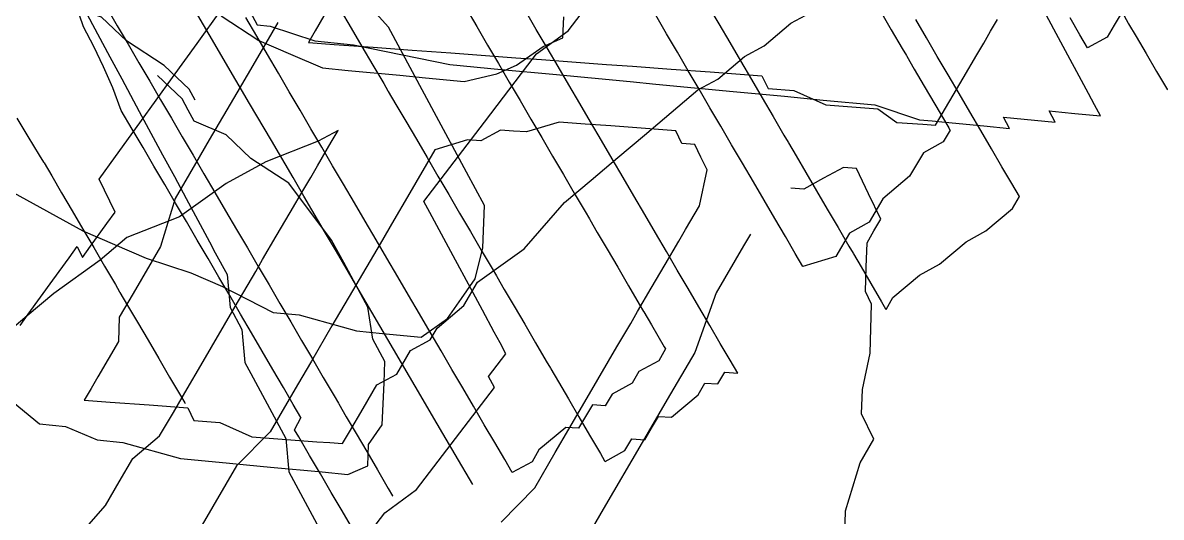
# Model space of a CAD drawing. Extents: x 360 to 742, y 109 to 616.
# Drawn here: x 569.8 to 641.1, y 181.8 to 212.7 of the extents above; entities that cross this region are included whole.
import ezdxf

# ---------------------------------------------------------------- set-up
doc = ezdxf.new("R2010")
doc.units = 0

msp = doc.modelspace()

# ---------------------------------------------------------------- linework, layer by layer
at = {"layer": '1', "color": 252}
for points in [[(597.93, 183.81, 133.535), (596.835, 185.674, 135.253), (595.502, 187.951, 137.347), (594.826, 189.107, 138.409), (593.467, 191.423, 140.54), (592.108, 193.738, 142.674), (590.754, 196.053, 144.805), (589.392, 198.372, 146.935), (588.715, 199.526, 148.002), (587.355, 201.843, 150.133), (586.677, 203.002, 151.2), (585.319, 205.32, 153.335), (583.96, 207.636, 155.465), (582.601, 209.953, 157.597), (581.924, 211.112, 158.663), (580.565, 213.424, 160.794), (579.206, 215.745, 162.925), (577.849, 218.06, 165.062), (576.491, 220.376, 167.195), (575.132, 222.692, 169.325), (573.772, 225.011, 171.456), (572.415, 227.329, 173.59), (571.056, 229.644, 175.72), (569.697, 231.96, 177.851)], [(569.151, 202.079, 15.638), (573.506, 199.678, 16.157), (575.495, 198.826, 16.718), (577.484, 197.974, 17.278), (580.281, 197.045, 18.429), (582.268, 196.197, 18.991), (585.441, 194.569, 19.53), (587.054, 194.416, 20.703), (590.659, 193.41, 22.437), (592.271, 193.254, 23.611), (594.694, 193.027, 25.369), (596.359, 194.191, 28.346), (597.22, 195.433, 30.738), (598.082, 196.676, 33.127), (598.564, 198.615, 36.129), (598.674, 201.253, 39.738), (597.543, 203.346, 41.567), (595.662, 206.834, 44.612), (594.911, 208.231, 45.832), (594.16, 209.625, 47.052), (592.652, 212.417, 49.491), (590.718, 214.586, 50.734), (588.404, 217.455, 52.586), (586.791, 217.609, 51.412)], [(580.544, 207.851, 58.73), (580.168, 208.548, 59.34), (578.61, 210.02, 59.974), (576.244, 211.57, 60.019), (574.687, 213.041, 60.651), (571.889, 213.971, 59.506), (568.718, 215.595, 58.965)], [(573.381, 213.953, 62.922), (574.114, 212.592, 61.654), (575.212, 210.551, 59.748), (575.946, 209.189, 58.479), (577.043, 207.149, 56.576), (577.776, 205.789, 55.307), (578.509, 204.428, 54.039), (579.245, 203.066, 52.769), (579.977, 201.706, 51.5), (580.711, 200.344, 50.229), (581.445, 198.984, 48.961), (581.81, 198.301, 48.327), (582.544, 196.942, 47.057), (582.734, 194.871, 46.238), (583.467, 193.509, 44.967), (583.658, 191.439, 44.147), (584.026, 190.757, 43.513), (584.759, 189.398, 42.242), (585.493, 188.037, 40.976), (586.226, 186.673, 39.705), (586.417, 184.602, 38.884), (587.148, 183.243, 37.615), (587.882, 181.882, 36.346), (588.614, 180.522, 35.078)], [(583.69, 213.954, -26.715), (584.441, 212.559, -27.932), (584.441, 212.559, -27.932), (585.25, 212.481, -27.346), (585.25, 212.481, -27.346), (588.049, 211.553, -26.198), (590.466, 211.321, -24.439), (596.488, 210.087, -20.95), (599.718, 209.778, -18.605), (602.941, 209.473, -16.257), (605.365, 209.24, -14.502), (607.784, 209.009, -12.743), (609.397, 208.86, -11.57), (611.818, 208.628, -9.813), (614.236, 208.397, -8.055), (615.849, 208.243, -6.881), (617.462, 208.091, -5.711), (619.882, 207.859, -3.954), (623.111, 207.551, -1.608), (625.908, 206.623, -0.458), (626.715, 206.547, 0.127), (627.521, 206.468, 0.71), (629.94, 206.24, 2.472), (631.554, 206.085, 3.643), (631.554, 206.085, 3.643), (631.554, 206.085, 3.643), (631.554, 206.085, 3.643), (631.179, 206.784, 4.254), (634.404, 206.476, 6.596), (634.027, 207.174, 7.206), (634.027, 207.174, 7.206), (634.834, 207.097, 7.792), (634.834, 207.097, 7.792), (635.641, 207.02, 8.379), (637.254, 206.867, 9.549), (637.254, 206.867, 9.549), (636.88, 207.563, 10.16), (636.88, 207.563, 10.16), (636.88, 207.563, 10.16), (636.504, 208.26, 10.766), (636.504, 208.26, 10.766), (634.619, 211.749, 13.814), (633.868, 213.148, 15.036)], [(591.341, 180.612, 31.827), (592.425, 182.033, 30.93), (594.417, 183.484, 28.947), (594.959, 184.194, 28.499), (596.043, 185.615, 27.6), (597.667, 187.748, 26.253), (599.293, 189.879, 24.909), (599.293, 189.879, 24.909), (598.926, 190.559, 25.542), (598.926, 190.559, 25.542), (598.926, 190.559, 25.542), (598.926, 190.559, 25.542), (600.01, 191.983, 24.643), (599.646, 192.659, 25.278), (599.646, 192.659, 25.278), (599.277, 193.342, 25.912), (598.544, 194.704, 27.182), (597.81, 196.063, 28.452), (596.711, 198.104, 30.355), (595.245, 200.827, 32.893), (594.878, 201.508, 33.529), (594.878, 201.508, 33.529), (594.878, 201.508, 33.529), (595.42, 202.218, 33.079), (595.42, 202.218, 33.079), (597.046, 204.35, 31.734), (598.671, 206.482, 30.385), (601.383, 210.034, 28.14), (601.924, 210.747, 27.688), (603.916, 212.197, 25.712), (605.543, 214.328, 24.364)], [(569.579, 193.75, 20.948), (570.094, 194.455, 20.461), (571.624, 196.578, 18.994), (572.647, 197.993, 18.019), (572.647, 197.993, 18.019), (573.16, 198.703, 17.53), (573.492, 198.011, 16.885), (573.492, 198.011, 16.885), (573.492, 198.011, 16.885), (573.492, 198.011, 16.885), (573.492, 198.011, 16.885), (573.492, 198.011, 16.885), (574.003, 198.72, 16.398), (574.003, 198.72, 16.398), (575.025, 200.136, 15.421), (575.025, 200.136, 15.421), (575.025, 200.136, 15.421), (575.536, 200.843, 14.931), (575.536, 200.843, 14.931), (575.536, 200.843, 14.931), (575.536, 200.843, 14.931), (575.536, 200.843, 14.931), (575.536, 200.843, 14.931), (575.202, 201.529, 15.578), (574.87, 202.218, 16.222), (574.533, 202.906, 16.866), (574.533, 202.906, 16.866), (574.533, 202.906, 16.866), (574.533, 202.906, 16.866), (574.533, 202.906, 16.866), (574.533, 202.906, 16.866), (574.533, 202.906, 16.866), (575.556, 204.318, 15.889), (577.089, 206.441, 14.424), (578.11, 207.856, 13.449), (579.134, 209.27, 12.471), (580.666, 211.392, 11.008), (582.202, 213.515, 9.542)], [(590.428, 181.003, 119.645), (589.753, 182.154, 120.701), (589.074, 183.31, 121.765), (588.395, 184.464, 122.828), (587.715, 185.625, 123.896), (587.037, 186.782, 124.961), (586.772, 187.234, 125.374), (587.178, 188.012, 124.891), (587.178, 188.012, 124.891), (587.178, 188.012, 124.891), (587.165, 187.987, 124.906), (586.691, 188.806, 125.646), (586.077, 189.867, 126.615), (585.421, 190.994, 127.647), (584.746, 192.142, 128.702), (584.073, 193.3, 129.766), (583.392, 194.459, 130.831), (582.714, 195.619, 131.896), (582.035, 196.779, 132.964), (581.357, 197.937, 134.026), (580.677, 199.097, 135.093), (579.997, 200.255, 136.16), (579.316, 201.413, 137.226), (578.643, 202.568, 138.29), (577.96, 203.729, 139.359), (577.282, 204.887, 140.425), (576.604, 206.044, 141.488), (575.923, 207.203, 142.553), (575.394, 208.62, 143.439), (574.814, 209.944, 144.386), (574.197, 211.209, 145.372), (573.561, 212.438, 146.389), (573.056, 213.899, 147.239)], [(585.731, 212.717, 91.596), (584.442, 210.512, 93.169), (583.152, 208.306, 94.742), (581.432, 205.368, 96.84), (580.574, 203.896, 97.893), (579.286, 201.694, 99.465), (578.376, 198.694, 102.145), (576.658, 195.754, 104.243), (575.798, 194.283, 105.293), (575.748, 192.754, 106.925), (574.461, 190.548, 108.497), (574.461, 190.548, 108.497), (574.029, 189.815, 109.025), (573.599, 189.08, 109.546), (573.599, 189.08, 109.546), (573.599, 189.08, 109.546), (573.599, 189.08, 109.546), (573.599, 189.08, 109.546), (574.412, 189.018, 110.129), (575.222, 188.96, 110.711), (577.659, 188.781, 112.454), (580.092, 188.604, 114.197), (580.473, 187.809, 115.305), (582.098, 187.69, 116.468), (584.101, 186.777, 118.734), (584.915, 186.718, 119.319), (586.534, 186.597, 120.481), (588.159, 186.479, 121.645), (588.972, 186.424, 122.227), (589.782, 186.36, 122.808), (589.782, 186.36, 122.808), (589.782, 186.36, 122.808), (589.782, 186.36, 122.808), (589.782, 186.36, 122.808), (589.782, 186.36, 122.808), (589.782, 186.36, 122.808), (589.782, 186.36, 122.808), (589.782, 186.36, 122.808), (589.782, 186.36, 122.808), (589.782, 186.36, 122.808), (589.782, 186.36, 122.808), (589.782, 186.36, 122.808), (589.782, 186.36, 122.808), (589.782, 186.36, 122.808), (589.782, 186.36, 122.808), (589.782, 186.36, 122.808), (589.782, 186.36, 122.808), (590.21, 187.096, 122.283), (591.07, 188.567, 121.234), (591.93, 190.036, 120.183), (593.174, 190.712, 120.241), (594.03, 192.182, 119.192), (595.273, 192.855, 119.249), (595.703, 193.589, 118.724), (597.375, 195.001, 118.257), (598.234, 196.473, 117.206), (601.146, 198.557, 116.794), (603.676, 201.437, 115.278), (603.676, 201.437, 115.278), (605.348, 202.849, 114.812), (607.016, 204.258, 114.343), (608.69, 205.67, 113.874), (610.36, 207.08, 113.407), (612.033, 208.492, 112.937), (613.274, 209.168, 112.995), (614.945, 210.577, 112.531), (616.185, 211.254, 112.586), (617.856, 212.665, 112.117), (619.099, 213.337, 112.172)], [(574.986, 213.668, 156.56), (575.667, 212.508, 155.494), (576.345, 211.35, 154.428), (577.026, 210.192, 153.363), (577.706, 209.033, 152.301), (578.381, 207.876, 151.232), (579.062, 206.717, 150.166), (579.74, 205.561, 149.098), (580.418, 204.401, 148.035), (581.1, 203.242, 146.966), (581.781, 202.083, 145.902), (582.458, 200.925, 144.835), (583.139, 199.766, 143.766), (583.816, 198.609, 142.701), (584.497, 197.449, 141.636), (585.173, 196.294, 140.573), (585.855, 195.136, 139.506), (586.533, 193.977, 138.441), (587.213, 192.819, 137.372), (587.893, 191.66, 136.308), (588.571, 190.501, 135.24), (589.248, 189.344, 134.175), (589.515, 188.893, 133.758), (589.539, 188.852, 133.721), (589.539, 188.852, 133.721), (589.539, 188.852, 133.721), (589.539, 188.852, 133.721), (589.539, 188.852, 133.721), (589.539, 188.852, 133.721), (589.539, 188.852, 133.721), (589.539, 188.852, 133.721), (590.011, 188.04, 132.976), (590.632, 186.987, 132.004), (591.293, 185.86, 130.967), (591.966, 184.712, 129.912), (592.643, 183.555, 128.846), (592.907, 183.105, 128.429), (592.931, 183.064, 128.395), (592.931, 183.064, 128.395), (592.931, 183.064, 128.395), (592.931, 183.064, 128.395), (592.931, 183.064, 128.395), (592.931, 183.064, 128.395), (592.931, 183.064, 128.395), (592.931, 183.064, 128.395), (592.931, 183.064, 128.395), (592.931, 183.064, 128.395), (592.931, 183.064, 128.395), (592.931, 183.064, 128.395), (592.931, 183.064, 128.395), (592.931, 183.064, 128.395), (592.931, 183.064, 128.395), (592.931, 183.064, 128.395), (592.931, 183.064, 128.395), (592.931, 183.064, 128.395), (592.931, 183.064, 128.395), (592.931, 183.064, 128.395), (592.931, 183.064, 128.395), (592.931, 183.064, 128.395), (592.931, 183.064, 128.395), (592.931, 183.064, 128.395), (592.931, 183.064, 128.395), (592.931, 183.064, 128.395)], [(597.501, 213.617, 140.623), (598.179, 212.456, 139.556), (598.858, 211.299, 138.489), (599.538, 210.14, 137.424), (600.217, 208.983, 136.359), (600.897, 207.823, 135.292), (601.573, 206.666, 134.225), (602.253, 205.509, 133.159), (602.933, 204.35, 132.092), (603.611, 203.193, 131.028), (604.293, 202.032, 129.961), (604.97, 200.874, 128.898), (605.236, 200.424, 128.479), (605.26, 200.382, 128.442), (605.26, 200.382, 128.442), (605.26, 200.382, 128.442), (605.26, 200.382, 128.442), (605.26, 200.382, 128.442), (605.26, 200.382, 128.442), (605.26, 200.382, 128.442), (605.735, 199.572, 127.696), (606.353, 198.519, 126.726), (607.012, 197.391, 125.688), (607.686, 196.24, 124.629), (608.365, 195.086, 123.567), (608.627, 194.638, 123.151), (608.652, 194.597, 123.114), (608.652, 194.597, 123.114), (608.652, 194.597, 123.114), (608.652, 194.597, 123.114), (608.652, 194.597, 123.114), (608.652, 194.597, 123.114), (608.652, 194.597, 123.114), (608.652, 194.597, 123.114), (608.652, 194.597, 123.114), (608.652, 194.597, 123.114), (608.652, 194.597, 123.114), (608.652, 194.597, 123.114), (608.652, 194.597, 123.114), (608.652, 194.597, 123.114), (608.652, 194.597, 123.114), (608.652, 194.597, 123.114), (608.652, 194.597, 123.114), (608.652, 194.597, 123.114), (609.128, 193.788, 122.369), (609.93, 192.416, 121.106), (610.005, 192.292, 120.994), (610.009, 192.284, 120.984), (610.009, 192.284, 120.984), (610.009, 192.284, 120.984), (610.009, 192.284, 120.984), (610.009, 192.284, 120.984), (610.009, 192.284, 120.984), (610.009, 192.284, 120.984), (610.009, 192.284, 120.984), (610.009, 192.284, 120.984), (609.58, 191.548, 121.509), (609.58, 191.548, 121.509), (608.337, 190.875, 121.454), (607.91, 190.138, 121.98), (607.91, 190.138, 121.98), (607.91, 190.138, 121.98), (606.667, 189.465, 121.921), (606.236, 188.73, 122.445), (605.427, 188.788, 121.866), (604.995, 188.054, 122.389), (604.565, 187.319, 122.915), (603.755, 187.378, 122.334), (602.081, 185.966, 122.799), (601.652, 185.231, 123.325), (600.41, 184.559, 123.268), (600.41, 184.559, 123.268), (600.41, 184.559, 123.268), (600.41, 184.559, 123.268), (600.41, 184.559, 123.268), (600.41, 184.559, 123.268), (600.41, 184.559, 123.268), (600.41, 184.559, 123.268), (600.41, 184.559, 123.268), (600.41, 184.559, 123.268), (600.409, 184.558, 123.268), (599.936, 185.366, 124.014), (599.319, 186.422, 124.983), (598.656, 187.547, 126.021), (597.983, 188.695, 127.077), (597.308, 189.85, 128.143), (596.627, 191.007, 129.208), (595.951, 192.167, 130.273), (595.268, 193.326, 131.34), (594.591, 194.484, 132.406), (593.912, 195.641, 133.471), (593.232, 196.799, 134.539), (592.553, 197.96, 135.606), (591.874, 199.116, 136.67), (591.194, 200.275, 137.736), (590.517, 201.435, 138.801), (589.838, 202.592, 139.868), (589.158, 203.749, 140.936), (588.481, 204.907, 141.997), (587.798, 206.064, 143.065), (587.12, 207.223, 144.133), (586.441, 208.379, 145.197), (585.764, 209.54, 146.266), (585.083, 210.699, 147.333), (584.404, 211.858, 148.397), (583.722, 213.016, 149.463)], [(588.929, 213.663, -56.451), (588.073, 212.194, -55.401), (588.073, 212.194, -55.401), (588.073, 212.194, -55.401), (587.642, 211.455, -54.876), (587.642, 211.455, -54.876), (587.642, 211.455, -54.876), (589.264, 211.336, -53.714), (591.696, 211.159, -51.971), (594.132, 210.98, -50.224), (596.564, 210.804, -48.48), (598.191, 210.684, -47.318), (600.622, 210.507, -45.573), (602.246, 210.384, -44.41), (604.682, 210.209, -42.666), (606.303, 210.091, -41.503), (607.928, 209.972, -40.34), (610.362, 209.793, -38.595), (612.795, 209.614, -36.851), (614.418, 209.495, -35.688), (616.041, 209.377, -34.522), (616.424, 208.584, -33.418), (618.047, 208.462, -32.255), (620.051, 207.549, -29.986), (621.672, 207.433, -28.824), (623.297, 207.314, -27.661), (624.491, 206.459, -25.974), (626.111, 206.339, -24.811), (626.924, 206.281, -24.229), (626.924, 206.281, -24.229), (626.924, 206.281, -24.229), (626.924, 206.281, -24.229), (626.924, 206.281, -24.229), (626.924, 206.281, -24.229), (626.924, 206.281, -24.229), (628.644, 209.219, -26.327), (629.504, 210.689, -27.379), (629.933, 211.425, -27.902), (630.362, 212.159, -28.427), (630.791, 212.896, -28.949)], [(589.638, 213.526, 155.023), (590.319, 212.365, 153.954), (590.996, 211.208, 152.891), (591.677, 210.048, 151.824), (592.356, 208.889, 150.757), (592.621, 208.437, 150.343), (592.646, 208.397, 150.303), (592.646, 208.397, 150.303), (592.646, 208.397, 150.303), (592.646, 208.397, 150.303), (592.646, 208.397, 150.303), (592.646, 208.397, 150.303), (592.646, 208.397, 150.303), (592.646, 208.397, 150.303), (592.646, 208.396, 150.304), (593.122, 207.586, 149.558), (593.736, 206.533, 148.589), (594.401, 205.405, 147.549), (595.075, 204.259, 146.494), (595.75, 203.103, 145.427), (596.429, 201.946, 144.364), (597.105, 200.785, 143.298), (597.788, 199.626, 142.234), (598.465, 198.471, 141.166), (599.144, 197.313, 140.099), (599.41, 196.859, 139.684), (599.433, 196.82, 139.646), (599.433, 196.82, 139.646), (599.433, 196.82, 139.646), (599.433, 196.82, 139.646), (599.433, 196.82, 139.646), (599.433, 196.82, 139.646), (599.432, 196.82, 139.647), (599.91, 196.01, 138.902), (600.529, 194.956, 137.929), (601.188, 193.828, 136.892), (601.86, 192.677, 135.836), (602.539, 191.524, 134.771), (602.803, 191.074, 134.359), (602.827, 191.033, 134.321), (602.827, 191.033, 134.321), (602.827, 191.033, 134.321), (602.827, 191.033, 134.321), (602.827, 191.033, 134.321), (602.827, 191.033, 134.321), (602.827, 191.033, 134.321), (602.827, 191.032, 134.322), (603.302, 190.223, 133.576), (603.921, 189.168, 132.604), (604.582, 188.041, 131.568), (605.255, 186.892, 130.51), (605.931, 185.739, 129.446), (606.192, 185.288, 129.031), (606.22, 185.249, 128.994), (606.22, 185.249, 128.994), (606.22, 185.249, 128.994), (606.22, 185.249, 128.994), (606.22, 185.249, 128.994), (606.22, 185.249, 128.994), (606.22, 185.249, 128.994), (606.22, 185.249, 128.994), (606.22, 185.249, 128.994), (606.22, 185.249, 128.994), (606.22, 185.249, 128.994), (606.22, 185.249, 128.994), (607.463, 185.921, 129.05), (607.889, 186.658, 128.523), (608.7, 186.6, 129.109), (609.134, 187.333, 128.582), (609.56, 188.067, 128.058), (610.373, 188.008, 128.639), (612.042, 189.42, 128.171), (612.042, 189.42, 128.171), (612.042, 189.42, 128.171), (612.042, 189.42, 128.171), (612.042, 189.42, 128.171), (612.474, 190.154, 127.646), (613.286, 190.095, 128.231), (613.286, 190.095, 128.231), (613.286, 190.095, 128.231), (613.715, 190.829, 127.703), (613.715, 190.829, 127.703), (614.528, 190.77, 128.284), (614.528, 190.77, 128.284), (614.528, 190.77, 128.284), (614.528, 190.77, 128.284), (614.528, 190.77, 128.284), (614.528, 190.77, 128.284), (614.528, 190.77, 128.284), (614.528, 190.77, 128.284), (614.528, 190.77, 128.284), (614.528, 190.769, 128.283), (614.051, 191.581, 129.031), (613.432, 192.635, 130), (612.772, 193.759, 131.039), (612.102, 194.91, 132.095), (611.423, 196.063, 133.158), (610.743, 197.223, 134.224), (610.063, 198.381, 135.288), (609.387, 199.54, 136.357), (608.705, 200.694, 137.425), (608.027, 201.856, 138.491), (607.349, 203.013, 139.555), (606.669, 204.173, 140.623), (605.99, 205.33, 141.687), (605.311, 206.488, 142.753), (604.63, 207.646, 143.819), (603.952, 208.803, 144.885), (603.273, 209.963, 145.952), (602.595, 211.122, 147.017), (601.913, 212.279, 148.084), (601.233, 213.437, 149.147)], [(623.465, 213.408, 121.568), (624.143, 212.249, 120.501), (624.822, 211.091, 119.436), (625.088, 210.642, 119.021), (625.112, 210.599, 118.983), (625.112, 210.599, 118.983), (625.112, 210.599, 118.983), (625.112, 210.599, 118.983), (625.112, 210.599, 118.983), (625.112, 210.599, 118.983), (625.112, 210.599, 118.983), (625.588, 209.789, 118.235), (626.204, 208.733, 117.264), (626.865, 207.608, 116.227), (627.739, 206.115, 114.853), (627.821, 205.98, 114.729), (627.825, 205.97, 114.723), (627.825, 205.97, 114.723), (627.825, 205.97, 114.723), (627.825, 205.97, 114.723), (627.825, 205.97, 114.723), (627.825, 205.97, 114.723), (627.825, 205.97, 114.723), (627.825, 205.97, 114.723), (627.825, 205.97, 114.723), (627.825, 205.97, 114.723), (627.825, 205.97, 114.723), (627.825, 205.97, 114.723), (627.395, 205.236, 115.244), (627.395, 205.236, 115.244), (627.395, 205.236, 115.244), (626.154, 204.561, 115.188), (625.727, 203.826, 115.714), (625.296, 203.088, 116.239), (625.296, 203.088, 116.239), (623.624, 201.678, 116.707), (622.765, 200.208, 117.756), (622.765, 200.208, 117.756), (621.525, 199.534, 117.701), (620.663, 198.064, 118.747), (620.663, 198.064, 118.747), (618.608, 197.449, 118.111), (618.608, 197.449, 118.111), (618.608, 197.449, 118.111), (618.608, 197.449, 118.111), (618.608, 197.449, 118.111), (618.608, 197.449, 118.111), (618.608, 197.449, 118.111), (618.608, 197.449, 118.111), (618.608, 197.449, 118.111), (618.608, 197.449, 118.111), (618.608, 197.449, 118.111), (618.609, 197.449, 118.111), (618.135, 198.259, 118.855), (617.517, 199.311, 119.826), (616.856, 200.438, 120.862), (616.182, 201.588, 121.923), (615.507, 202.742, 122.982), (614.826, 203.901, 124.05), (614.147, 205.06, 125.117), (613.467, 206.215, 126.18), (612.791, 207.372, 127.248), (612.108, 208.531, 128.314), (611.43, 209.691, 129.379), (610.751, 210.85, 130.446), (610.075, 212.008, 131.512), (609.395, 213.168, 132.58)], [(612.665, 213.779, 141.834), (613.344, 212.618, 140.768), (614.024, 211.461, 139.701), (614.702, 210.305, 138.633), (615.385, 209.145, 137.571), (616.06, 207.99, 136.504), (616.74, 206.827, 135.435), (617.42, 205.669, 134.373), (617.685, 205.219, 133.954), (617.708, 205.176, 133.917), (617.708, 205.176, 133.917), (617.708, 205.176, 133.917), (617.708, 205.176, 133.917), (617.708, 205.176, 133.917), (617.708, 205.176, 133.917), (617.709, 205.177, 133.916), (618.185, 204.366, 133.171), (618.8, 203.314, 132.204), (619.463, 202.187, 131.166), (620.135, 201.04, 130.109), (620.813, 199.882, 129.046), (621.491, 198.725, 127.979), (621.757, 198.275, 127.564), (621.782, 198.234, 127.528), (621.782, 198.234, 127.528), (621.782, 198.234, 127.528), (621.782, 198.234, 127.528), (621.782, 198.234, 127.528), (621.782, 198.234, 127.528), (621.782, 198.234, 127.528), (621.783, 198.233, 127.527), (622.254, 197.422, 126.781), (622.872, 196.37, 125.808), (623.535, 195.24, 124.773), (623.793, 194.803, 124.369), (623.815, 194.762, 124.333), (623.815, 194.762, 124.333), (623.815, 194.762, 124.333), (623.815, 194.762, 124.333), (623.815, 194.762, 124.333), (623.815, 194.762, 124.333), (623.815, 194.762, 124.333), (623.815, 194.762, 124.333), (623.815, 194.762, 124.333), (624.245, 195.498, 123.808), (624.245, 195.498, 123.808), (625.917, 196.907, 123.342), (625.917, 196.907, 123.342), (627.157, 197.584, 123.396), (628.828, 198.994, 122.929), (628.828, 198.994, 122.929), (630.07, 199.668, 122.983), (631.743, 201.082, 122.518), (632.17, 201.817, 121.993), (632.17, 201.817, 121.993), (632.17, 201.817, 121.993), (632.17, 201.817, 121.993), (632.17, 201.817, 121.993), (632.17, 201.817, 121.993), (632.17, 201.817, 121.993), (632.17, 201.817, 121.993), (632.17, 201.817, 121.993), (632.17, 201.817, 121.993), (632.17, 201.817, 121.993), (632.17, 201.817, 121.993), (632.17, 201.817, 121.993), (632.17, 201.816, 121.992), (631.696, 202.627, 122.739), (631.077, 203.68, 123.71), (630.417, 204.809, 124.745), (629.743, 205.954, 125.804), (629.064, 207.112, 126.866), (628.386, 208.268, 127.93), (627.706, 209.426, 128.998), (627.027, 210.586, 130.064), (626.348, 211.743, 131.13), (625.673, 212.901, 132.197)], [(638.533, 213.27, 110.845), (638.107, 212.534, 111.37), (637.675, 211.8, 111.893), (636.433, 211.123, 111.837), (636.433, 211.123, 111.837), (636.433, 211.123, 111.837), (636.433, 211.123, 111.837), (636.433, 211.123, 111.837), (636.433, 211.123, 111.837), (636.433, 211.123, 111.837), (636.433, 211.123, 111.837), (636.433, 211.123, 111.837), (636.433, 211.123, 111.837), (636.433, 211.123, 111.837), (636.433, 211.123, 111.837), (636.433, 211.123, 111.837), (636.433, 211.123, 111.837), (636.433, 211.123, 111.837), (636.433, 211.123, 111.837), (636.433, 211.123, 111.837), (635.959, 211.935, 112.585), (635.339, 212.991, 113.553)], [(582.173, 213.122, 9.401), (584.539, 211.573, 9.353), (586.528, 210.719, 9.915), (588.52, 209.867, 10.475), (590.13, 209.715, 11.649), (593.358, 209.408, 13.993), (594.971, 209.254, 15.165), (597.392, 209.023, 16.922), (599.434, 209.489, 19.289), (600.674, 210.037, 21.072), (602.34, 211.201, 24.051), (603.576, 211.746, 25.833), (603.63, 213.065, 27.636)], [(638.721, 213.127, 126.049), (638.985, 212.676, 125.631), (639.01, 212.635, 125.594), (639.01, 212.635, 125.594), (639.01, 212.635, 125.594), (639.01, 212.635, 125.594), (639.01, 212.635, 125.594), (639.011, 212.635, 125.594), (639.486, 211.825, 124.85), (640.106, 210.771, 123.878), (640.764, 209.644, 122.842), (641.437, 208.495, 121.783)], [(568.066, 189.841, 24.06), (570.808, 187.595, 23.402), (572.422, 187.441, 24.575), (574.413, 186.59, 25.135), (576.026, 186.434, 26.308), (579.627, 185.431, 28.044), (582.049, 185.201, 29.804), (585.274, 184.892, 32.146), (588.502, 184.586, 34.49), (590.116, 184.43, 35.663), (591.353, 184.975, 37.442), (591.406, 186.296, 39.248), (592.268, 187.537, 41.64), (592.321, 188.856, 43.446), (592.375, 190.173, 45.252), (592.43, 191.49, 47.054), (591.677, 192.887, 48.273), (591.355, 194.906, 50.689), (590.601, 196.299, 51.908), (589.85, 197.696, 53.131), (589.097, 199.09, 54.346), (586.407, 202.659, 56.807), (584.042, 204.208, 56.854), (582.482, 205.681, 57.49), (580.493, 206.532, 56.925), (580.116, 207.228, 57.536), (579.739, 207.926, 58.146), (578.181, 209.401, 58.778)], [(569.372, 206.734, 113.664), (570.076, 205.574, 112.615), (570.77, 204.418, 111.563), (571.054, 203.965, 111.159), (571.091, 203.924, 111.129), (571.091, 203.924, 111.129), (571.091, 203.924, 111.128), (571.566, 203.11, 110.382), (572.184, 202.058, 109.411), (572.844, 200.932, 108.376), (573.517, 199.785, 107.317), (574.194, 198.628, 106.253), (574.874, 197.469, 105.186), (575.553, 196.311, 104.122), (575.817, 195.862, 103.707), (575.84, 195.821, 103.67), (575.84, 195.821, 103.67), (575.84, 195.821, 103.67), (576.316, 195.009, 102.922), (576.934, 193.956, 101.952), (577.595, 192.829, 100.915), (578.268, 191.681, 99.857), (578.946, 190.524, 98.793), (579.624, 189.368, 97.729), (579.891, 188.913, 97.314), (579.914, 188.874, 97.277), (579.914, 188.874, 97.277), (579.914, 188.874, 97.277), (579.914, 188.874, 97.277), (579.914, 188.874, 97.277), (579.914, 188.874, 97.277), (579.914, 188.874, 97.277)], [(599.707, 181.448, -14.587), (601.811, 183.595, -15.58), (603.099, 185.798, -17.155), (603.957, 187.267, -18.202), (605.248, 189.471, -19.778), (606.967, 192.414, -21.878), (607.825, 193.882, -22.925), (608.256, 194.622, -23.45), (609.116, 196.09, -24.497), (609.976, 197.558, -25.551), (610.833, 199.028, -26.599), (611.262, 199.765, -27.123), (612.126, 201.234, -28.17), (612.605, 203.499, -30.328), (612.605, 203.499, -30.328), (612.222, 204.29, -31.434), (611.84, 205.085, -32.539), (611.031, 205.146, -33.122), (610.648, 205.94, -34.226), (609.834, 206.001, -34.81), (608.209, 206.12, -35.971), (606.589, 206.236, -37.135), (604.965, 206.357, -38.298), (603.343, 206.477, -39.458), (601.291, 205.859, -40.098), (600.48, 205.919, -40.678), (599.667, 205.98, -41.262), (598.429, 205.303, -41.318), (597.614, 205.362, -41.9), (597.614, 205.362, -41.9), (595.561, 204.746, -42.541), (595.561, 204.746, -42.541)], [(572.407, 179.616, -29.992), (574.936, 182.495, -31.508), (575.795, 183.968, -32.557), (576.655, 185.437, -33.608), (578.323, 186.847, -34.074), (579.186, 188.315, -35.123), (580.045, 189.787, -36.173), (580.905, 191.255, -37.222), (583.053, 194.933, -39.848), (584.345, 197.133, -41.42), (584.771, 197.871, -41.944), (585.63, 199.339, -42.992), (586.491, 200.813, -44.044), (587.351, 202.281, -45.092), (587.783, 203.015, -45.615), (588.212, 203.75, -46.143), (589.07, 205.22, -47.191), (589.5, 205.954, -47.718), (589.5, 205.954, -47.718), (589.5, 205.954, -47.718), (589.5, 205.954, -47.718), (588.26, 205.281, -47.771), (584.966, 203.988, -48.466), (582.48, 202.639, -48.578), (579.571, 200.552, -48.17), (576.277, 199.263, -48.865), (574.605, 197.849, -48.398), (571.695, 195.762, -47.986), (570.02, 194.354, -47.52), (568.35, 192.945, -47.051)], [(595.561, 204.746, -42.541), (593.845, 201.806, -40.438), (592.983, 200.335, -39.391), (592.126, 198.864, -38.342), (590.404, 195.928, -36.242), (589.117, 193.721, -34.67), (587.827, 191.516, -33.095), (586.966, 190.045, -32.044), (585.247, 187.105, -29.947), (583.147, 184.962, -28.957), (580.997, 181.286, -26.331)], [(621.187, 179.108, 1.637), (621.286, 182.166, -1.626), (622.195, 185.166, -4.301), (623.053, 186.636, -5.355), (622.289, 188.224, -7.565), (622.338, 189.755, -9.197), (622.817, 192.018, -11.354), (622.912, 195.077, -14.613), (622.528, 195.872, -15.72), (622.575, 197.401, -17.352), (622.626, 198.932, -18.98), (623.057, 199.665, -19.506), (623.485, 200.4, -20.031), (622.722, 201.99, -22.245), (621.96, 203.578, -24.455), (621.96, 203.578, -24.455), (621.96, 203.578, -24.455), (621.96, 203.578, -24.455), (621.96, 203.578, -24.455), (621.96, 203.578, -24.455), (621.96, 203.578, -24.455), (621.96, 203.578, -24.455), (621.96, 203.578, -24.455), (621.96, 203.578, -24.455), (621.148, 203.638, -25.035), (621.148, 203.638, -25.035), (621.148, 203.638, -25.035), (621.148, 203.638, -25.035), (619.905, 202.96, -25.094), (618.665, 202.287, -25.15), (618.665, 202.287, -25.15), (618.665, 202.287, -25.15), (618.665, 202.287, -25.15), (618.665, 202.287, -25.15), (618.665, 202.287, -25.15), (618.665, 202.287, -25.15), (618.665, 202.287, -25.15), (617.852, 202.345, -25.732), (617.852, 202.345, -25.732)], [(615.322, 199.465, -24.215), (615.322, 199.465, -24.215), (615.322, 199.465, -24.215), (614.894, 198.73, -23.692), (613.174, 195.789, -21.593), (611.836, 192.058, -18.387), (610.118, 189.118, -16.289), (608.396, 186.177, -14.19), (606.247, 182.503, -11.566), (603.669, 178.093, -8.418)]]:
    msp.add_polyline3d(points, dxfattribs=at)

doc.saveas('drawing.dxf')
